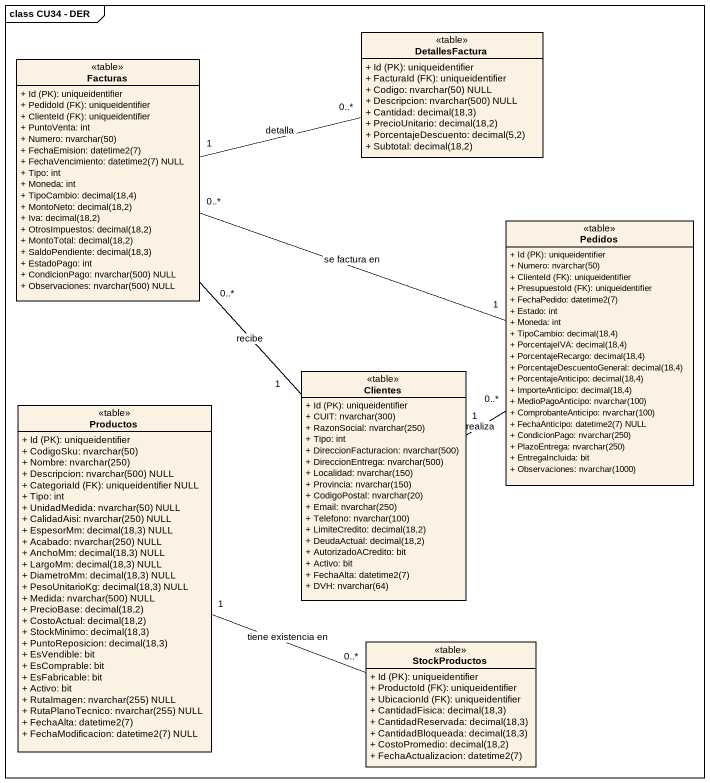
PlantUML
@startuml
mainframe class CU34 - DER
hide circle
hide empty members
skinparam classAttributeIconSize 0
class DetallesFactura <<table>> {
  {field} + Id (PK): uniqueidentifier
  {field} + FacturaId (FK): uniqueidentifier
  {field} + Codigo: nvarchar(50) NULL
  {field} + Descripcion: nvarchar(500) NULL
  {field} + Cantidad: decimal(18,3)
  {field} + PrecioUnitario: decimal(18,2)
  {field} + PorcentajeDescuento: decimal(5,2)
  {field} + Subtotal: decimal(18,2)
}
class Facturas <<table>> {
  {field} + Id (PK): uniqueidentifier
  {field} + PedidoId (FK): uniqueidentifier
  {field} + ClienteId (FK): uniqueidentifier
  + PuntoVenta: int
  {field} + Numero: nvarchar(50)
  {field} + FechaEmision: datetime2(7)
  {field} + FechaVencimiento: datetime2(7) NULL
  + Tipo: int
  + Moneda: int
  {field} + TipoCambio: decimal(18,4)
  {field} + MontoNeto: decimal(18,2)
  {field} + Iva: decimal(18,2)
  {field} + OtrosImpuestos: decimal(18,2)
  {field} + MontoTotal: decimal(18,2)
  {field} + SaldoPendiente: decimal(18,3)
  + EstadoPago: int
  {field} + CondicionPago: nvarchar(500) NULL
  {field} + Observaciones: nvarchar(500) NULL
}
class Pedidos <<table>> {
  {field} + Id (PK): uniqueidentifier
  {field} + Numero: nvarchar(50)
  {field} + ClienteId (FK): uniqueidentifier
  {field} + PresupuestoId (FK): uniqueidentifier
  {field} + FechaPedido: datetime2(7)
  + Estado: int
  + Moneda: int
  {field} + TipoCambio: decimal(18,4)
  {field} + PorcentajeIVA: decimal(18,4)
  {field} + PorcentajeRecargo: decimal(18,4)
  {field} + PorcentajeDescuentoGeneral: decimal(18,4)
  {field} + PorcentajeAnticipo: decimal(18,4)
  {field} + ImporteAnticipo: decimal(18,4)
  {field} + MedioPagoAnticipo: nvarchar(100)
  {field} + ComprobanteAnticipo: nvarchar(100)
  {field} + FechaAnticipo: datetime2(7) NULL
  {field} + CondicionPago: nvarchar(250)
  {field} + PlazoEntrega: nvarchar(250)
  + EntregaIncluida: bit
  {field} + Observaciones: nvarchar(1000)
}
class Clientes <<table>> {
  {field} + Id (PK): uniqueidentifier
  {field} + CUIT: nvarchar(300)
  {field} + RazonSocial: nvarchar(250)
  + Tipo: int
  {field} + DireccionFacturacion: nvarchar(500)
  {field} + DireccionEntrega: nvarchar(500)
  {field} + Localidad: nvarchar(150)
  {field} + Provincia: nvarchar(150)
  {field} + CodigoPostal: nvarchar(20)
  {field} + Email: nvarchar(250)
  {field} + Telefono: nvarchar(100)
  {field} + LimiteCredito: decimal(18,2)
  {field} + DeudaActual: decimal(18,2)
  + AutorizadoACredito: bit
  + Activo: bit
  {field} + FechaAlta: datetime2(7)
  {field} + DVH: nvarchar(64)
}
class Productos <<table>> {
  {field} + Id (PK): uniqueidentifier
  {field} + CodigoSku: nvarchar(50)
  {field} + Nombre: nvarchar(250)
  {field} + Descripcion: nvarchar(500) NULL
  {field} + CategoriaId (FK): uniqueidentifier NULL
  + Tipo: int
  {field} + UnidadMedida: nvarchar(50) NULL
  {field} + CalidadAisi: nvarchar(250) NULL
  {field} + EspesorMm: decimal(18,3) NULL
  {field} + Acabado: nvarchar(250) NULL
  {field} + AnchoMm: decimal(18,3) NULL
  {field} + LargoMm: decimal(18,3) NULL
  {field} + DiametroMm: decimal(18,3) NULL
  {field} + PesoUnitarioKg: decimal(18,3) NULL
  {field} + Medida: nvarchar(500) NULL
  {field} + PrecioBase: decimal(18,2)
  {field} + CostoActual: decimal(18,2)
  {field} + StockMinimo: decimal(18,3)
  {field} + PuntoReposicion: decimal(18,3)
  + EsVendible: bit
  + EsComprable: bit
  + EsFabricable: bit
  + Activo: bit
  {field} + RutaImagen: nvarchar(255) NULL
  {field} + RutaPlanoTecnico: nvarchar(255) NULL
  {field} + FechaAlta: datetime2(7)
  {field} + FechaModificacion: datetime2(7) NULL
}
class StockProductos <<table>> {
  {field} + Id (PK): uniqueidentifier
  {field} + ProductoId (FK): uniqueidentifier
  {field} + UbicacionId (FK): uniqueidentifier
  {field} + CantidadFisica: decimal(18,3)
  {field} + CantidadReservada: decimal(18,3)
  {field} + CantidadBloqueada: decimal(18,3)
  {field} + CostoPromedio: decimal(18,2)
  {field} + FechaActualizacion: datetime2(7)
}
DetallesFactura "0..*" -left- "1" Facturas : detalla
Facturas "0..*" -right- "1" Pedidos : se factura en
Facturas "0..*" -- "1" Clientes : recibe
Pedidos "0..*" -- "1" Clientes : realiza
StockProductos "0..*" -left- "1" Productos : tiene existencia en
@enduml
